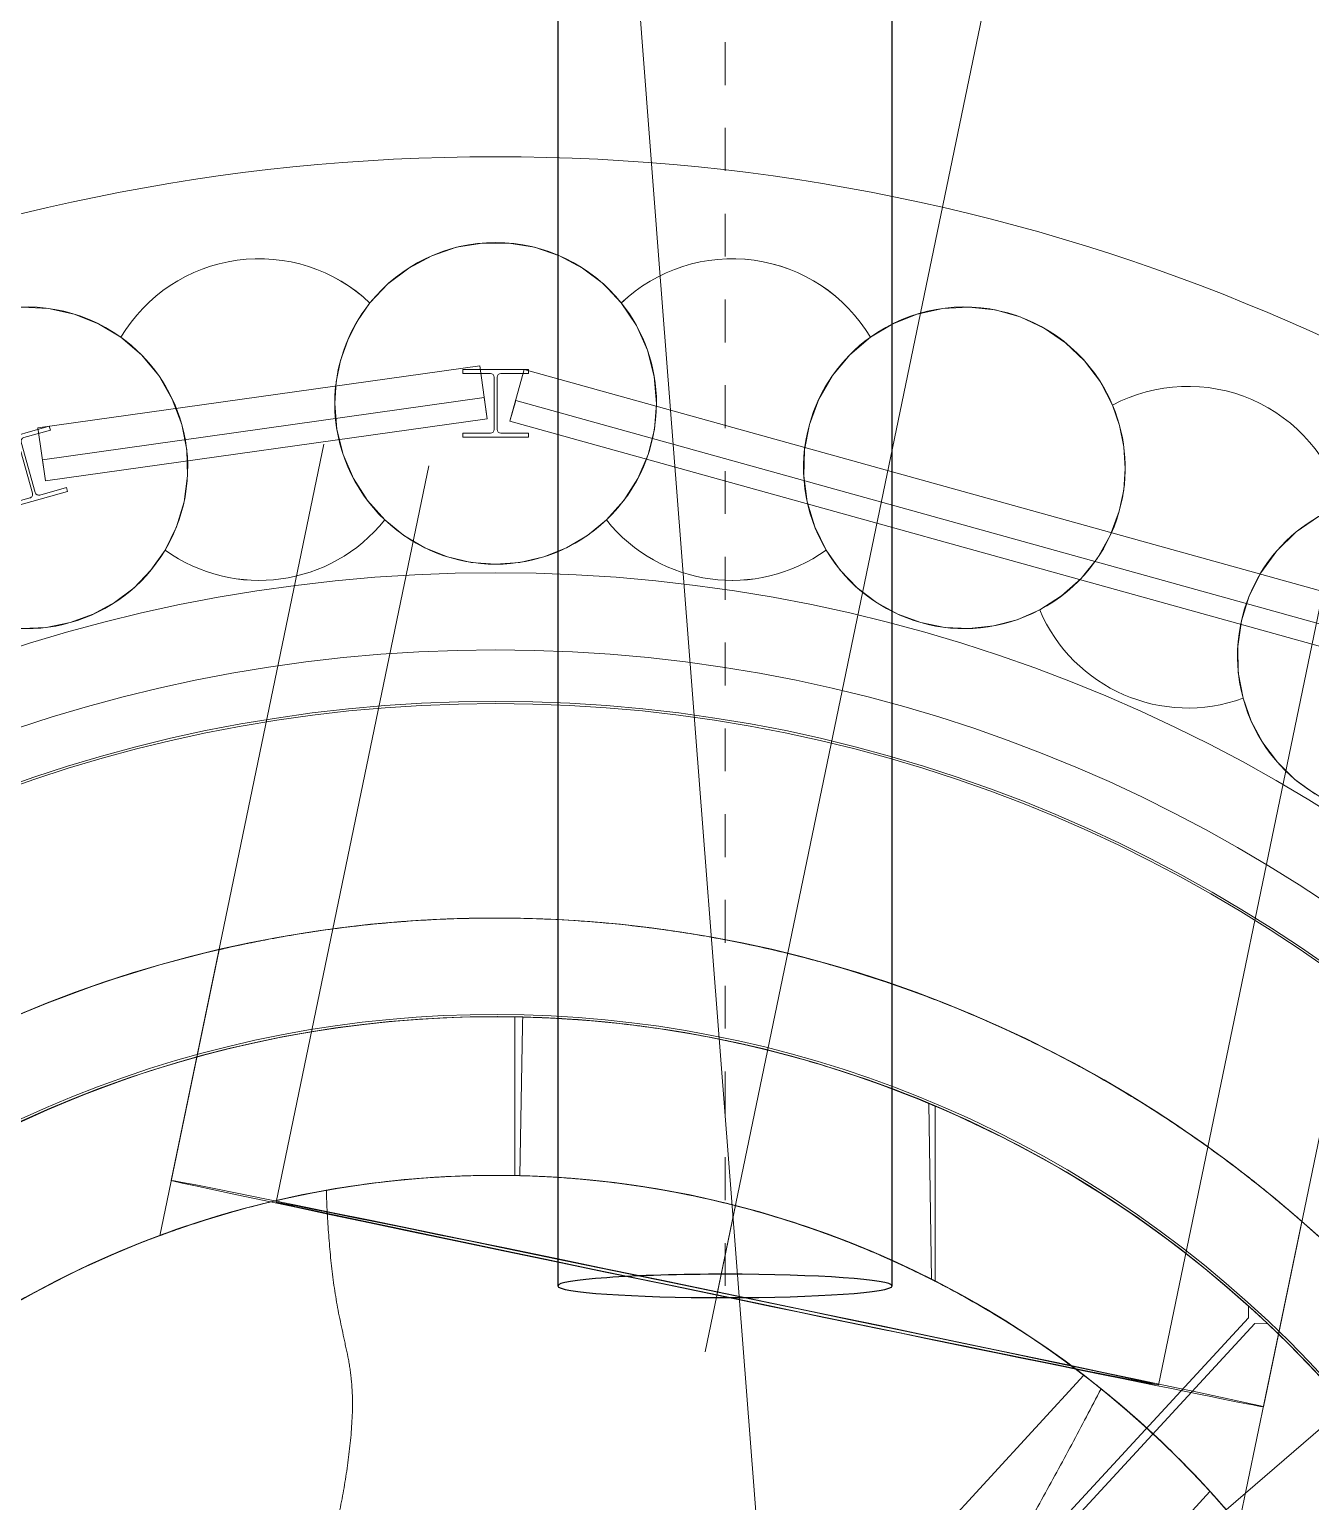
# Model space of a CAD drawing. Header units: metres. Extents: x 1753726 to 1755216, y 5920592 to 5921703.
# Drawn here: x 1755116.234 to 1755119.221, y 5921385.543 to 5921388.975 of the extents above; entities that cross this region are included whole.
import ezdxf

# ---------------------------------------------------------------- set-up
doc = ezdxf.new("R2010")
doc.units = ezdxf.units.M
for name, pattern in [('CENTER', [50.8, 31.75, -6.35, 6.35, -6.35]), ('Centre', [0.01, 0.006, -0.00125, 0.0015, -0.00125]), ('HIDDEN2', [4.7625, 3.175, -1.5875])]:
    doc.linetypes.add(name, pattern=pattern)
for name, color, linetype, lineweight in [('A-DETL-____-OTLN', 2, 'Continuous', 9), ('A-FLOR-____-OTLN', 9, 'Continuous', 9), ('A-WALL-____-OTLN', 2, 'Continuous', 9), ('M-HVAC-DUCT-CNTR', 70, 'Centre', 9), ('M-HVAC-DUCT-OTLN', 70, 'Continuous', 25), ('P-PIPE-____-CNTR', 1, 'CENTER', 9), ('P-PIPE-____-OTLN', 6, 'HIDDEN2', 18), ('S-BEAM-____-OTLN', 7, 'Continuous', 9), ('S-FNDN-____-OTLN', 7, 'Continuous', 9)]:
    doc.layers.add(name, color=color, linetype=linetype, lineweight=lineweight)

# ---------------------------------------------------------------- blocks, each defined once
blk = doc.blocks.new('308492-ARUP-TUTB-MOD-0001_rvt-1-X-ARUP-GL-HERNE_BAY_ALIGNMENT')
at = {"layer": 'P-PIPE-____-CNTR'}
blk.add_line((1755117.8377, 5921386.028), (1755121.094, 5921401.7349), dxfattribs=at)
blk.add_line((1755117.8377, 5921386.028), (1755121.094, 5921401.7349), dxfattribs=at)
at = {"layer": 'P-PIPE-____-OTLN'}
for p, q in [((1755119.821, 5921401.9988), (1755116.5647, 5921386.2918)), ((1755120.0658, 5921401.9481), (1755116.8095, 5921386.2411)), ((1755118.8658, 5921385.8148), (1755122.1221, 5921401.5218)), ((1755119.1106, 5921385.7641), (1755122.3669, 5921401.471))]:
    blk.add_line(p, q, dxfattribs=at)
for major_axis, start_param, end_param in [((-1.2729, 0.2639), 0, 1.570796), ((-1.2729, 0.2639), 4.712389, 6.283185), ((-1.0281, 0.2131), 3.14223, 6.283185), ((-1.0281, 0.2131), 0.000638, 3.141593), ((-1.2729, 0.2639), 1.570796, 3.141593), ((-1.2729, 0.2639), 3.141593, 4.712389)]:
    blk.add_ellipse((1755117.8377, 5921386.028), major_axis=major_axis, ratio=0.003077, start_param=start_param, end_param=end_param, dxfattribs=at)
blk = doc.blocks.new('308492-ARUP-STPW-MOD-1600_rvt-1-X-ARUP-GL-HERNE_BAY_ALIGNMENT')
at = {"layer": 'M-HVAC-DUCT-CNTR'}
blk.add_line((1755117.8557, 5921386.0458), (1755117.8557, 5921389.1094), dxfattribs=at)
blk.add_line((1755117.8557, 5921386.0458), (1755117.8557, 5921389.1094), dxfattribs=at)
at = {"layer": 'M-HVAC-DUCT-OTLN'}
for p, q in [((1755117.4657, 5921389.1094), (1755117.4657, 5921386.0458)), ((1755118.2457, 5921386.0458), (1755118.2457, 5921389.1094))]:
    blk.add_line(p, q, dxfattribs=at)
for start_param, end_param in [(1.570796, 3.141593), (0, 1.570796), (3.141593, 4.712389), (4.712389, 6.283185)]:
    blk.add_ellipse((1755117.8557, 5921386.0458), major_axis=(0.39, 0), ratio=0.069756, start_param=start_param, end_param=end_param, dxfattribs=at)
blk = doc.blocks.new('Arup_Beam_Steel I Section_UC_AU2 - 150UC30-4262500-X-ARUP-GL-HERNE_BAY_ALIGNMENT')
at = {"layer": 'S-BEAM-____-OTLN'}
for p, q in [((1755117.3975, 5921388.1826), (1755117.2445, 5921388.1826)), ((1755117.2445, 5921388.1826), (1755117.2445, 5921388.1732)), ((1755117.2445, 5921388.1732), (1755117.2445, 5921388.1826)), ((1755117.2445, 5921388.1826), (1755117.3975, 5921388.1826)), ((1755117.2445, 5921388.1732), (1755117.3088, 5921388.1732)), ((1755117.3088, 5921388.1732), (1755117.2445, 5921388.1732)), ((1755117.3177, 5921388.1643), (1755117.3177, 5921388.0429)), ((1755117.3177, 5921388.0429), (1755117.3177, 5921388.1643)), ((1755117.3243, 5921388.0429), (1755117.3243, 5921388.1643)), ((1755117.3243, 5921388.1643), (1755117.3243, 5921388.0429)), ((1755117.3332, 5921388.1732), (1755117.3975, 5921388.1732)), ((1755117.3975, 5921388.1732), (1755117.3332, 5921388.1732)), ((1755117.3975, 5921388.1732), (1755117.3975, 5921388.1826)), ((1755117.3975, 5921388.1826), (1755117.3975, 5921388.1732)), ((1755117.3088, 5921388.034), (1755117.2445, 5921388.034)), ((1755117.2445, 5921388.034), (1755117.2445, 5921388.0246)), ((1755117.2445, 5921388.0246), (1755117.2445, 5921388.034)), ((1755117.2445, 5921388.034), (1755117.3088, 5921388.034)), ((1755117.2445, 5921388.0246), (1755117.3975, 5921388.0246)), ((1755117.3975, 5921388.0246), (1755117.2445, 5921388.0246)), ((1755117.3975, 5921388.034), (1755117.3332, 5921388.034)), ((1755117.3332, 5921388.034), (1755117.3975, 5921388.034)), ((1755117.3975, 5921388.0246), (1755117.3975, 5921388.034)), ((1755117.3975, 5921388.034), (1755117.3975, 5921388.0246))]:
    blk.add_line(p, q, dxfattribs=at)
for centre, start, end in [((1755117.3088, 5921388.1643), 0, 90), ((1755117.3088, 5921388.1643), 0, 90), ((1755117.3332, 5921388.1643), 90, 180), ((1755117.3332, 5921388.1643), 90, 180), ((1755117.3088, 5921388.0429), 270, 0), ((1755117.3088, 5921388.0429), 270, 0), ((1755117.3332, 5921388.0429), 180, 270), ((1755117.3332, 5921388.0429), 180, 270)]:
    blk.add_arc(centre, 0.0089, start, end, dxfattribs=at)
blk = doc.blocks.new('Arup_Beam_Steel I Section_UC_AU2 - 150UC30-4262510-X-ARUP-GL-HERNE_BAY_ALIGNMENT')
at = {"layer": 'S-BEAM-____-OTLN'}
for p, q in [((1755116.2806, 5921388.0501), (1755116.1333, 5921388.0088)), ((1755116.1333, 5921388.0088), (1755116.2806, 5921388.0501)), ((1755116.2213, 5921388.0237), (1755116.2832, 5921388.041)), ((1755116.2832, 5921388.041), (1755116.2213, 5921388.0237)), ((1755116.2832, 5921388.041), (1755116.2806, 5921388.0501)), ((1755116.2806, 5921388.0501), (1755116.2832, 5921388.041)), ((1755116.1333, 5921388.0088), (1755116.1358, 5921387.9998)), ((1755116.1358, 5921387.9998), (1755116.1333, 5921388.0088)), ((1755116.1358, 5921387.9998), (1755116.1978, 5921388.0171)), ((1755116.1978, 5921388.0171), (1755116.1358, 5921387.9998)), ((1755116.2087, 5921388.0109), (1755116.2415, 5921387.894)), ((1755116.2415, 5921387.894), (1755116.2087, 5921388.0109)), ((1755116.2478, 5921387.8958), (1755116.2151, 5921388.0127)), ((1755116.2151, 5921388.0127), (1755116.2478, 5921387.8958)), ((1755116.1759, 5921387.8567), (1755116.3233, 5921387.8979)), ((1755116.3233, 5921387.8979), (1755116.1759, 5921387.8567)), ((1755116.3207, 5921387.907), (1755116.2588, 5921387.8896)), ((1755116.2588, 5921387.8896), (1755116.3207, 5921387.907)), ((1755116.3233, 5921387.8979), (1755116.3207, 5921387.907)), ((1755116.3207, 5921387.907), (1755116.3233, 5921387.8979)), ((1755116.2353, 5921387.8831), (1755116.1734, 5921387.8657)), ((1755116.1734, 5921387.8657), (1755116.2353, 5921387.8831)), ((1755116.1734, 5921387.8657), (1755116.1759, 5921387.8567)), ((1755116.1759, 5921387.8567), (1755116.1734, 5921387.8657))]:
    blk.add_line(p, q, dxfattribs=at)
for centre, major_axis, start_param, end_param in [((1755116.2002, 5921388.0085), (0.00477, 0.00751), 5.551804, 7.1226), ((1755116.2002, 5921388.0085), (0.00477, 0.00751), 5.551804, 7.1226), ((1755116.2237, 5921388.0151), (0.00486, 0.00745), 0.851041, 2.421837), ((1755116.2237, 5921388.0151), (0.00486, 0.00745), 0.851041, 2.421837), ((1755116.2329, 5921387.8916), (0.00486, 0.00745), 3.992633, 5.56343), ((1755116.2329, 5921387.8916), (0.00486, 0.00745), 3.992633, 5.56343), ((1755116.2564, 5921387.8982), (0.00486, 0.00745), 2.421837, 3.992633), ((1755116.2564, 5921387.8982), (0.00486, 0.00745), 2.421837, 3.992633)]:
    blk.add_ellipse(centre, major_axis=major_axis, ratio=1, start_param=start_param, end_param=end_param, dxfattribs=at)
blk = doc.blocks.new('308492-ARUP-STTW-MOD-0200_rvt-1-X-ARUP-GL-HERNE_BAY_ALIGNMENT')
at = {"layer": 'A-WALL-____-OTLN'}
for p, q in [((1755116.2542, 5921388.0464), (1755117.2841, 5921388.1912)), ((1755117.2841, 5921388.1912), (1755116.2542, 5921388.0464)), ((1755117.2841, 5921388.1912), (1755117.3015, 5921388.0674)), ((1755117.2841, 5921388.1912), (1755117.3015, 5921388.0674)), ((1755117.3544, 5921388.0623), (1755117.3879, 5921388.1827)), ((1755117.3879, 5921388.1827), (1755117.3544, 5921388.0623)), ((1755117.3879, 5921388.1827), (1755119.411, 5921387.6198)), ((1755119.411, 5921387.6198), (1755117.3879, 5921388.1827)), ((1755116.2646, 5921387.9722), (1755117.2945, 5921388.1169)), ((1755117.2945, 5921388.1169), (1755116.2646, 5921387.9722)), ((1755117.2945, 5921388.1169), (1755117.3015, 5921388.0674)), ((1755117.2945, 5921388.1169), (1755117.3015, 5921388.0674)), ((1755117.3544, 5921388.0623), (1755117.3678, 5921388.1105)), ((1755117.3678, 5921388.1105), (1755117.3544, 5921388.0623)), ((1755117.3678, 5921388.1105), (1755119.3909, 5921387.5475)), ((1755119.3909, 5921387.5475), (1755117.3678, 5921388.1105)), ((1755116.2716, 5921387.9227), (1755117.3015, 5921388.0674)), ((1755117.3015, 5921388.0674), (1755116.2716, 5921387.9227)), ((1755116.2716, 5921387.9227), (1755117.3015, 5921388.0674)), ((1755117.3015, 5921388.0674), (1755116.2716, 5921387.9227)), ((1755117.3544, 5921388.0623), (1755119.3775, 5921387.4994)), ((1755119.3775, 5921387.4994), (1755117.3544, 5921388.0623)), ((1755117.3544, 5921388.0623), (1755119.3775, 5921387.4994)), ((1755119.3775, 5921387.4994), (1755117.3544, 5921388.0623)), ((1755116.2716, 5921387.9227), (1755116.2542, 5921388.0464)), ((1755116.2542, 5921388.0464), (1755116.2716, 5921387.9227)), ((1755116.2716, 5921387.9227), (1755116.2646, 5921387.9722)), ((1755116.2646, 5921387.9722), (1755116.2716, 5921387.9227))]:
    blk.add_line(p, q, dxfattribs=at)
at = {"layer": 'S-BEAM-____-OTLN'}
for radius in [3.655, 3.655, 3.655, 3.655, 3.355, 3.355, 3.355, 3.355]:
    blk.add_arc((1755117.321, 5921384.0536), radius, 0, 180, dxfattribs=at)
at = {"layer": 'S-FNDN-____-OTLN', "flags": 128}
for points in [[(1755117.0279, 5921388.3376), (1755117.0698, 5921388.382), (1755117.1184, 5921388.4191), (1755117.1723, 5921388.4478), (1755117.2301, 5921388.4674), (1755117.2904, 5921388.4773), (1755117.3515, 5921388.4773), (1755117.4118, 5921388.4674), (1755117.4696, 5921388.4478), (1755117.5236, 5921388.4191), (1755117.5721, 5921388.382), (1755117.614, 5921388.3376)], [(1755117.614, 5921388.3376), (1755117.5721, 5921388.382), (1755117.5236, 5921388.4191), (1755117.4696, 5921388.4478), (1755117.4118, 5921388.4674), (1755117.3515, 5921388.4773), (1755117.2904, 5921388.4773), (1755117.2301, 5921388.4674), (1755117.1723, 5921388.4478), (1755117.1184, 5921388.4191), (1755117.0698, 5921388.382), (1755117.0279, 5921388.3376)], [(1755116.946, 5921388.1036), (1755116.9494, 5921388.154), (1755116.9595, 5921388.2034), (1755116.9762, 5921388.2511), (1755116.9991, 5921388.2961), (1755117.0279, 5921388.3376)], [(1755117.0279, 5921388.3376), (1755116.9991, 5921388.2961), (1755116.9762, 5921388.2511), (1755116.9595, 5921388.2034), (1755116.9494, 5921388.154), (1755116.946, 5921388.1036)], [(1755117.614, 5921388.3376), (1755117.6491, 5921388.2851), (1755117.6749, 5921388.2275), (1755117.6907, 5921388.1664), (1755117.696, 5921388.1036)], [(1755117.696, 5921388.1036), (1755117.6907, 5921388.1664), (1755117.6749, 5921388.2275), (1755117.6491, 5921388.2851), (1755117.614, 5921388.3376)], [(1755115.883, 5921388.0996), (1755115.9113, 5921388.1538), (1755115.9481, 5921388.2026), (1755115.9922, 5921388.2448), (1755116.0427, 5921388.2792), (1755116.098, 5921388.305), (1755116.1568, 5921388.3215), (1755116.2176, 5921388.3282), (1755116.2786, 5921388.325), (1755116.3382, 5921388.3119), (1755116.395, 5921388.2893), (1755116.4473, 5921388.2578)], [(1755116.4473, 5921388.2578), (1755116.395, 5921388.2893), (1755116.3382, 5921388.3119), (1755116.2786, 5921388.325), (1755116.2176, 5921388.3282), (1755116.1568, 5921388.3215), (1755116.098, 5921388.305), (1755116.0427, 5921388.2792), (1755115.9922, 5921388.2448), (1755115.9481, 5921388.2026), (1755115.9113, 5921388.1538), (1755115.883, 5921388.0996)], [(1755118.1946, 5921388.2578), (1755118.2469, 5921388.2893), (1755118.3037, 5921388.3119), (1755118.3634, 5921388.325), (1755118.4244, 5921388.3282), (1755118.4851, 5921388.3215), (1755118.5439, 5921388.305), (1755118.5993, 5921388.2792), (1755118.6497, 5921388.2448), (1755118.6939, 5921388.2026), (1755118.7306, 5921388.1538), (1755118.7589, 5921388.0996)], [(1755118.7589, 5921388.0996), (1755118.7306, 5921388.1538), (1755118.6939, 5921388.2026), (1755118.6497, 5921388.2448), (1755118.5993, 5921388.2792), (1755118.5439, 5921388.305), (1755118.4851, 5921388.3215), (1755118.4244, 5921388.3282), (1755118.3634, 5921388.325), (1755118.3037, 5921388.3119), (1755118.2469, 5921388.2893), (1755118.1946, 5921388.2578)], [(1755116.4473, 5921388.2578), (1755116.4952, 5921388.2167), (1755116.5356, 5921388.1682), (1755116.5673, 5921388.1137), (1755116.5894, 5921388.0545)], [(1755116.5894, 5921388.0545), (1755116.5673, 5921388.1137), (1755116.5356, 5921388.1682), (1755116.4952, 5921388.2167), (1755116.4473, 5921388.2578)], [(1755118.0525, 5921388.0545), (1755118.0746, 5921388.1137), (1755118.1063, 5921388.1682), (1755118.1467, 5921388.2167), (1755118.1946, 5921388.2578)], [(1755118.1946, 5921388.2578), (1755118.1467, 5921388.2167), (1755118.1063, 5921388.1682), (1755118.0746, 5921388.1137), (1755118.0525, 5921388.0545)], [(1755117.0626, 5921387.8318), (1755117.0221, 5921387.8771), (1755116.9894, 5921387.9283), (1755116.9655, 5921387.9841), (1755116.9509, 5921388.043), (1755116.946, 5921388.1036)], [(1755116.946, 5921388.1036), (1755116.9509, 5921388.043), (1755116.9655, 5921387.9841), (1755116.9894, 5921387.9283), (1755117.0221, 5921387.8771), (1755117.0626, 5921387.8318)], [(1755117.696, 5921388.1036), (1755117.691, 5921388.043), (1755117.6764, 5921387.9841), (1755117.6525, 5921387.9283), (1755117.6199, 5921387.8771), (1755117.5794, 5921387.8318)], [(1755117.5794, 5921387.8318), (1755117.6199, 5921387.8771), (1755117.6525, 5921387.9283), (1755117.6764, 5921387.9841), (1755117.691, 5921388.043), (1755117.696, 5921388.1036)], [(1755118.7589, 5921388.0996), (1755118.7755, 5921388.0519), (1755118.7854, 5921388.0024), (1755118.7886, 5921387.952), (1755118.7851, 5921387.9017), (1755118.7747, 5921387.8522)], [(1755118.7747, 5921387.8522), (1755118.7851, 5921387.9017), (1755118.7886, 5921387.952), (1755118.7854, 5921388.0024), (1755118.7755, 5921388.0519), (1755118.7589, 5921388.0996)], [(1755116.5894, 5921388.0545), (1755116.601, 5921387.9949), (1755116.6028, 5921387.9342), (1755116.5948, 5921387.8741), (1755116.5772, 5921387.8159), (1755116.5504, 5921387.7614)], [(1755116.5504, 5921387.7614), (1755116.5772, 5921387.8159), (1755116.5948, 5921387.8741), (1755116.6028, 5921387.9342), (1755116.601, 5921387.9949), (1755116.5894, 5921388.0545)], [(1755118.0915, 5921387.7614), (1755118.0647, 5921387.8159), (1755118.0471, 5921387.8741), (1755118.0391, 5921387.9342), (1755118.0409, 5921387.9949), (1755118.0525, 5921388.0545)], [(1755118.0525, 5921388.0545), (1755118.0409, 5921387.9949), (1755118.0391, 5921387.9342), (1755118.0471, 5921387.8741), (1755118.0647, 5921387.8159), (1755118.0915, 5921387.7614)], [(1755119.1049, 5921387.7088), (1755119.1421, 5921387.7598), (1755119.1873, 5921387.8038), (1755119.2393, 5921387.8396), (1755119.2965, 5921387.8662)], [(1755119.2965, 5921387.8662), (1755119.2393, 5921387.8396), (1755119.1873, 5921387.8038), (1755119.1421, 5921387.7598), (1755119.1049, 5921387.7088)], [(1755117.5794, 5921387.8318), (1755117.5352, 5921387.7958), (1755117.4862, 5921387.7669), (1755117.4333, 5921387.7458), (1755117.3778, 5921387.7329), (1755117.321, 5921387.7286), (1755117.2642, 5921387.7329), (1755117.2087, 5921387.7458), (1755117.1558, 5921387.7669), (1755117.1067, 5921387.7958), (1755117.0626, 5921387.8318)], [(1755117.0626, 5921387.8318), (1755117.1067, 5921387.7958), (1755117.1558, 5921387.7669), (1755117.2087, 5921387.7458), (1755117.2642, 5921387.7329), (1755117.321, 5921387.7286), (1755117.3778, 5921387.7329), (1755117.4333, 5921387.7458), (1755117.4862, 5921387.7669), (1755117.5352, 5921387.7958), (1755117.5794, 5921387.8318)], [(1755118.7747, 5921387.8522), (1755118.7537, 5921387.7952), (1755118.7237, 5921387.7424), (1755118.6856, 5921387.6952), (1755118.6403, 5921387.6547), (1755118.5892, 5921387.622)], [(1755118.5892, 5921387.622), (1755118.6403, 5921387.6547), (1755118.6856, 5921387.6952), (1755118.7237, 5921387.7424), (1755118.7537, 5921387.7952), (1755118.7747, 5921387.8522)], [(1755116.5504, 5921387.7614), (1755116.5176, 5921387.7148), (1755116.4782, 5921387.6738), (1755116.4329, 5921387.6391), (1755116.383, 5921387.6118), (1755116.3295, 5921387.5923), (1755116.2736, 5921387.5811), (1755116.2167, 5921387.5786), (1755116.1601, 5921387.5846), (1755116.105, 5921387.5992), (1755116.0528, 5921387.622)], [(1755116.0528, 5921387.622), (1755116.105, 5921387.5992), (1755116.1601, 5921387.5846), (1755116.2167, 5921387.5786), (1755116.2736, 5921387.5811), (1755116.3295, 5921387.5923), (1755116.383, 5921387.6118), (1755116.4329, 5921387.6391), (1755116.4782, 5921387.6738), (1755116.5176, 5921387.7148), (1755116.5504, 5921387.7614)], [(1755118.5892, 5921387.622), (1755118.5369, 5921387.5992), (1755118.4819, 5921387.5846), (1755118.4252, 5921387.5786), (1755118.3683, 5921387.5811), (1755118.3125, 5921387.5923), (1755118.2589, 5921387.6118), (1755118.209, 5921387.6391), (1755118.1637, 5921387.6738), (1755118.1243, 5921387.7148), (1755118.0915, 5921387.7614)], [(1755118.0915, 5921387.7614), (1755118.1243, 5921387.7148), (1755118.1637, 5921387.6738), (1755118.209, 5921387.6391), (1755118.2589, 5921387.6118), (1755118.3125, 5921387.5923), (1755118.3683, 5921387.5811), (1755118.4252, 5921387.5786), (1755118.4819, 5921387.5846), (1755118.5369, 5921387.5992), (1755118.5892, 5921387.622)], [(1755119.0633, 5921387.4161), (1755119.0522, 5921387.4758), (1755119.051, 5921387.5365), (1755119.0595, 5921387.5966), (1755119.0776, 5921387.6545), (1755119.1049, 5921387.7088)], [(1755119.1049, 5921387.7088), (1755119.0776, 5921387.6545), (1755119.0595, 5921387.5966), (1755119.051, 5921387.5365), (1755119.0522, 5921387.4758), (1755119.0633, 5921387.4161)], [(1755119.5049, 5921387.1475), (1755119.4485, 5921387.1397), (1755119.3915, 5921387.1405), (1755119.3353, 5921387.1499), (1755119.2812, 5921387.1677), (1755119.2304, 5921387.1935), (1755119.1842, 5921387.2268), (1755119.1434, 5921387.2666), (1755119.1092, 5921387.3121), (1755119.0823, 5921387.3623), (1755119.0633, 5921387.4161)], [(1755119.0633, 5921387.4161), (1755119.0823, 5921387.3623), (1755119.1092, 5921387.3121), (1755119.1434, 5921387.2666), (1755119.1842, 5921387.2268), (1755119.2304, 5921387.1935), (1755119.2812, 5921387.1677), (1755119.3353, 5921387.1499), (1755119.3915, 5921387.1405), (1755119.4485, 5921387.1397), (1755119.5049, 5921387.1475)]]:
    blk.add_lwpolyline(points, dxfattribs=at)
at = {"layer": 'S-FNDN-____-OTLN'}
for centre, radius, start, end in [((1755117.321, 5921384.0536), 4.625, 0, 180), ((1755117.321, 5921384.0536), 4.625, 0, 180), ((1755117.321, 5921388.1036), 0.375, 38.6089, 141.3911), ((1755117.321, 5921388.1036), 0.375, 38.6089, 141.3911), ((1755116.7695, 5921388.0658), 0.375, 46.435, 149.2171), ((1755116.7695, 5921388.0658), 0.375, 46.435, 149.2171), ((1755117.8724, 5921388.0658), 0.375, 30.7829, 133.565), ((1755117.8724, 5921388.0658), 0.375, 30.7829, 133.565), ((1755117.321, 5921388.1036), 0.375, 141.3911, 180), ((1755117.321, 5921388.1036), 0.375, 360, 38.6089), ((1755116.2283, 5921387.9534), 0.375, 54.2611, 157.0432), ((1755118.4136, 5921387.9534), 0.375, 22.9568, 125.7389), ((1755116.2283, 5921387.9534), 0.375, 15.6522, 54.2611), ((1755118.4136, 5921387.9534), 0.375, 125.7389, 164.3478), ((1755118.9345, 5921387.7683), 0.375, 15.1307, 117.9128), ((1755118.9345, 5921387.7683), 0.375, 15.1307, 117.9128), ((1755118.9345, 5921387.7683), 0.375, 15.1307, 117.9128), ((1755118.9345, 5921387.7683), 0.375, 15.1307, 117.9128), ((1755117.321, 5921388.1036), 0.375, 180, 226.435), ((1755117.321, 5921388.1036), 0.375, 313.565, 360), ((1755118.4136, 5921387.9534), 0.375, 344.3478, 22.9568), ((1755118.4136, 5921387.9534), 0.375, 344.3478, 22.9568), ((1755116.2283, 5921387.9534), 0.375, 329.2171, 15.6522), ((1755116.2283, 5921387.9534), 0.375, 329.2171, 15.6522), ((1755118.4136, 5921387.9534), 0.375, 164.3478, 210.7829), ((1755118.4136, 5921387.9534), 0.375, 164.3478, 210.7829), ((1755119.4253, 5921387.514), 0.375, 110.0867, 148.6957), ((1755119.4253, 5921387.514), 0.375, 110.0867, 148.6957), ((1755116.7695, 5921388.0658), 0.375, 234.2611, 321.3911), ((1755116.7695, 5921388.0658), 0.375, 234.2611, 321.3911), ((1755117.321, 5921388.1036), 0.375, 226.435, 313.565), ((1755118.4136, 5921387.9534), 0.375, 297.9128, 344.3478), ((1755118.4136, 5921387.9534), 0.375, 297.9128, 344.3478), ((1755116.2283, 5921387.9534), 0.375, 242.0872, 329.2171), ((1755116.2283, 5921387.9534), 0.375, 242.0872, 329.2171), ((1755118.4136, 5921387.9534), 0.375, 210.7829, 297.9128), ((1755118.4136, 5921387.9534), 0.375, 210.7829, 297.9128), ((1755119.4253, 5921387.514), 0.375, 148.6957, 195.1307), ((1755119.4253, 5921387.514), 0.375, 148.6957, 195.1307), ((1755118.9345, 5921387.7683), 0.375, 202.9568, 290.0867), ((1755118.9345, 5921387.7683), 0.375, 202.9568, 290.0867), ((1755117.321, 5921384.0536), 3.475, 0, 180), ((1755117.321, 5921384.0536), 3.475, 0, 180), ((1755119.4253, 5921387.514), 0.375, 195.1307, 282.2606), ((1755119.4253, 5921387.514), 0.375, 195.1307, 282.2606)]:
    blk.add_arc(centre, radius, start, end, dxfattribs=at)
for centre, major_axis, start_param, end_param in [((1755116.7695, 5921388.0658), (-0.1853, 0.326), 5.006066, 6.799952), ((1755116.7695, 5921388.0658), (-0.1853, 0.326), 5.006066, 6.799952), ((1755117.8724, 5921388.0658), (0.1578, 0.3402), 5.683844, 7.47773), ((1755117.8724, 5921388.0658), (0.1578, 0.3402), 5.683844, 7.47773), ((1755116.2283, 5921387.9534), (0.0706, 0.3683), 5.848815, 7.642702), ((1755117.321, 5921388.1036), (0, 0.375), 0.896943, 1.570796), ((1755117.321, 5921388.1036), (0, 0.375), 4.712389, 5.386242), ((1755118.4136, 5921387.9534), (-0.1151, 0.3569), 4.80118, 6.595066), ((1755116.2283, 5921387.9534), (0.0793, 0.3665), 5.198754, 5.872607), ((1755118.4136, 5921387.9534), (-0.1151, 0.3569), 0.311881, 0.985734), ((1755117.321, 5921388.1036), (0.375, 0), 3.141593, 3.952037), ((1755117.321, 5921388.1036), (0.375, 0), 5.472741, 6.283185), ((1755116.7695, 5921388.0658), (0.3523, 0.1285), 3.738854, 5.259558), ((1755116.7695, 5921388.0658), (0.3523, 0.1285), 3.738854, 5.259558), ((1755117.321, 5921388.1036), (0.375, 0), 3.952037, 5.472741), ((1755117.8724, 5921388.0658), (0.3569, 0.1151), 3.503565, 5.02427), ((1755117.8724, 5921388.0658), (-0.3553, 0.1201), 0.999835, 2.52054), ((1755117.8724, 5921388.0658), (0.3569, 0.1151), 3.503565, 5.02427), ((1755117.8724, 5921388.0658), (-0.3553, 0.1201), 0.999835, 2.52054), ((1755118.9345, 5921387.7683), (0.375, 0), 3.542264, 5.062968), ((1755118.9345, 5921387.7683), (0.375, 0), 3.542264, 5.062968)]:
    blk.add_ellipse(centre, major_axis=major_axis, ratio=1, start_param=start_param, end_param=end_param, dxfattribs=at)
at = {"layer": 'S-BEAM-____-OTLN'}
for name in ['Arup_Beam_Steel I Section_UC_AU2 - 150UC30-4262500-X-ARUP-GL-HERNE_BAY_ALIGNMENT', 'Arup_Beam_Steel I Section_UC_AU2 - 150UC30-4262510-X-ARUP-GL-HERNE_BAY_ALIGNMENT']:
    blk.add_blockref(name, (0, 0), dxfattribs=at)
blk = doc.blocks.new('308492-ARUP-STRW-MOD-1700_rvt-1-X-ARUP-GL-HERNE_BAY_ALIGNMENT')
at = {"layer": 'A-FLOR-____-OTLN'}
for p, q in [((1755117.7026, 5921388.4286), (1755117.2096, 5921394.7918)), ((1755117.2096, 5921394.7918), (1755117.7026, 5921388.4286)), ((1755117.9906, 5921384.7106), (1755117.7026, 5921388.4286)), ((1755117.7026, 5921388.4286), (1755117.9906, 5921384.7106))]:
    blk.add_line(p, q, dxfattribs=at)
blk = doc.blocks.new('MH02 BENCHING - MH02 BENCHING-4564264-X-ARUP-GL-HERNE_BAY_ALIGNMENT')
at = {"layer": 'A-FLOR-____-OTLN'}
for start, end in [(0, 180), (100.0966, 178.6749), (0, 51.1534)]:
    blk.add_arc((682.6362, 267.543), 2.25, start, end, dxfattribs=at)
for points, knots in [([(682.2417, 269.7582), (682.2467, 269.759), (682.2575, 269.7609), (682.283, 269.7652), (682.3372, 269.7735), (682.441, 269.786), (682.6019, 269.7951), (682.7607, 269.7913), (682.8977, 269.7786), (683.0039, 269.7636), (683.1119, 269.7431), (683.2197, 269.717), (683.3257, 269.6857), (683.4282, 269.6499), (683.5257, 269.6105), (683.6438, 269.5565), (683.7726, 269.4871), (683.8968, 269.4083), (683.975, 269.3518), (684.016, 269.3204), (684.0353, 269.3051), (684.0436, 269.2984), (684.0475, 269.2954)], [0, 0, 0, 0, 0.021277, 0.042553, 0.085106, 0.170213, 0.255319, 0.340426, 0.382979, 0.425532, 0.468085, 0.510638, 0.553191, 0.595745, 0.638298, 0.680851, 0.760638, 0.840426, 0.920213, 0.960106, 0.980053, 1, 1, 1, 1]), ([(682.2417, 269.7582), (682.2422, 269.7407), (682.2432, 269.7146), (682.2452, 269.6797), (682.2476, 269.6448), (682.2506, 269.61), (682.2543, 269.5753), (682.2575, 269.5494), (682.2613, 269.5235), (682.2654, 269.4977), (682.2701, 269.4719), (682.2756, 269.4462), (682.2798, 269.427), (682.2824, 269.4142), (682.2842, 269.4057), (682.2874, 269.3909), (682.2911, 269.3741), (682.2944, 269.3572), (682.2964, 269.3444), (682.2981, 269.3315), (682.3001, 269.3141), (682.3019, 269.2923), (682.3028, 269.2662), (682.3024, 269.2402), (682.3011, 269.2141), (682.2993, 269.188), (682.2967, 269.162), (682.2937, 269.136), (682.2901, 269.1101), (682.2848, 269.0755), (682.2772, 269.0326), (682.2667, 268.9812), (682.2483, 268.9019), (682.2188, 268.7954), (682.1736, 268.6631), (682.1292, 268.5553), (682.0891, 268.4712), (682.062, 268.4196), (682.0418, 268.3842), (682.03, 268.3642), (682.0209, 268.3493), (682.0117, 268.3345), (682.0022, 268.3198), (681.9926, 268.3051), (681.9828, 268.2907), (681.9728, 268.2764), (681.9626, 268.2621), (681.9523, 268.248), (681.9418, 268.234), (681.9311, 268.2202), (681.9203, 268.2065), (681.9093, 268.1928), (681.8981, 268.1794), (681.8868, 268.1661), (681.8753, 268.1529), (681.8636, 268.1398), (681.8518, 268.127), (681.8399, 268.1142), (681.8278, 268.1016), (681.8155, 268.0891), (681.8031, 268.0768), (681.7906, 268.0646), (681.7779, 268.0526), (681.765, 268.0407), (681.7521, 268.029), (681.739, 268.0174), (681.7258, 268.006), (681.7124, 267.9947), (681.6944, 267.9799), (681.6716, 267.9617), (681.6345, 267.9335), (681.568, 267.8864), (681.4687, 267.8253), (681.3645, 267.7732), (681.2785, 267.7373), (681.2129, 267.7137), (681.1462, 267.6933), (681.0786, 267.676), (681.0104, 267.6616), (680.9417, 267.6497), (680.8727, 267.6401), (680.8035, 267.6323), (680.7341, 267.6257), (680.6646, 267.6199), (680.595, 267.6144), (680.5373, 267.61), (680.4909, 267.6061), (680.4446, 267.6018), (680.4099, 267.5979), (680.3868, 267.595)], [-1, -1, -1, -1, -0.984375, -0.976562, -0.96875, -0.953125, -0.945312, -0.9375, -0.929688, -0.921875, -0.914062, -0.90625, -0.898438, -0.896484, -0.894531, -0.890625, -0.882812, -0.878906, -0.875, -0.871094, -0.867188, -0.859375, -0.851562, -0.84375, -0.835938, -0.828125, -0.820312, -0.8125, -0.804688, -0.796875, -0.78125, -0.765625, -0.75, -0.708333, -0.666667, -0.625, -0.604167, -0.583333, -0.572917, -0.567708, -0.5625, -0.557292, -0.552083, -0.546875, -0.541667, -0.536458, -0.53125, -0.526042, -0.520833, -0.515625, -0.510417, -0.505208, -0.5, -0.494792, -0.489583, -0.484375, -0.479167, -0.473958, -0.46875, -0.463542, -0.458333, -0.453125, -0.447917, -0.442708, -0.4375, -0.432292, -0.427083, -0.421875, -0.416667, -0.40625, -0.395833, -0.375, -0.333333, -0.291667, -0.270833, -0.25, -0.229167, -0.208333, -0.1875, -0.166667, -0.145833, -0.125, -0.104167, -0.083333, -0.0625, -0.041667, -0.03125, -0.020833, 0, 0, 0, 0]), ([(682.7357, 267.543), (682.7436, 267.5467), (682.759, 267.5554), (682.7809, 267.5719), (682.8015, 267.5909), (682.8209, 267.6117), (682.8347, 267.6279), (682.8438, 267.6389), (682.8498, 267.6462), (682.8575, 267.655), (682.867, 267.6652), (682.88, 267.6782), (682.8969, 267.6936), (682.9143, 267.7083), (682.9282, 267.7201), (682.9384, 267.7292), (682.9459, 267.7363), (682.9507, 267.7412), (682.9539, 267.7446), (682.9595, 267.7504), (682.9674, 267.7587), (682.9802, 267.7718), (682.9963, 267.7882), (683.0156, 267.8077), (683.0316, 267.8241), (683.0443, 267.8374), (683.0547, 267.8486), (683.066, 267.861), (683.0826, 267.8791), (683.1032, 267.9017), (683.1278, 267.9289), (683.152, 267.9564), (683.1759, 267.9843), (683.1998, 268.0122), (683.2234, 268.0402), (683.2468, 268.0685), (683.27, 268.097), (683.293, 268.1256), (683.3158, 268.1543), (683.3385, 268.1832), (683.3609, 268.2122), (683.3832, 268.2414), (683.4053, 268.2707), (683.4345, 268.3099), (683.4707, 268.3593), (683.5278, 268.4388), (683.5837, 268.5191), (683.6318, 268.59), (683.6591, 268.6306), (683.6794, 268.6612), (683.6996, 268.6918), (683.7197, 268.7224), (683.7397, 268.7532), (683.7594, 268.7841), (683.7789, 268.8151), (683.8047, 268.8567), (683.8364, 268.9091), (683.8731, 268.9726), (683.909, 269.0366), (683.9443, 269.1009), (683.9907, 269.187), (684.0249, 269.2519), (684.0475, 269.2954)], [-1, -1, -1, -1, -0.9875, -0.975, -0.9625, -0.95, -0.9375, -0.934375, -0.93125, -0.925, -0.91875, -0.9125, -0.9, -0.8875, -0.88125, -0.875, -0.86875, -0.867188, -0.865625, -0.8625, -0.85625, -0.85, -0.8375, -0.825, -0.8125, -0.80625, -0.8, -0.791667, -0.783333, -0.766667, -0.75, -0.733333, -0.716667, -0.7, -0.683333, -0.666667, -0.65, -0.633333, -0.616667, -0.6, -0.583333, -0.566667, -0.55, -0.533333, -0.5, -0.466667, -0.4, -0.366667, -0.35, -0.333333, -0.316667, -0.3, -0.283333, -0.266667, -0.25, -0.233333, -0.2, -0.166667, -0.133333, -0.1, -0.066667, 0, 0, 0, 0])]:
    blk.add_open_spline(points, degree=3, knots=knots, dxfattribs=at)
blk = doc.blocks.new('308492-ARUP-STPW-MOD-1900_rvt-1-X-ARUP-GL-HERNE_BAY_ALIGNMENT')
at = {"layer": 'A-DETL-____-OTLN'}
for p, q in [((1755117.8095, 5921385.8921), (1755117.881, 5921386.2372)), ((1755118.8389, 5921385.7144), (1755118.853, 5921385.7003))]:
    blk.add_line(p, q, dxfattribs=at)
at = {"layer": 'A-FLOR-____-OTLN'}
for p, q in [((1755119.0762, 5921385.9718), (1755115.5522, 5921382.1502)), ((1755115.5522, 5921382.1502), (1755119.0762, 5921385.9718)), ((1755119.0762, 5921385.9987), (1755119.0762, 5921385.9718)), ((1755119.0762, 5921385.9718), (1755119.0762, 5921385.9987)), ((1755115.5664, 5921382.136), (1755119.0908, 5921385.9582)), ((1755119.0908, 5921385.9582), (1755115.5664, 5921382.136)), ((1755119.0908, 5921385.9582), (1755119.1212, 5921385.9571)), ((1755119.1212, 5921385.9571), (1755119.0908, 5921385.9582))]:
    blk.add_line(p, q, dxfattribs=at)
for radius, start, end in [(3.35, 0, 180), (3.35, 0, 180), (2.62, 47.938, 226.6677), (2.62, 47.938, 226.6677), (2.62, 227.9569, 46.5976), (2.62, 227.9569, 46.5976)]:
    blk.add_arc((1755117.321, 5921384.0536), radius, start, end, dxfattribs=at)
at = {"layer": 'A-WALL-____-OTLN'}
for p, q in [((1755116.6762, 5921386.8297), (1755116.538, 5921386.1629)), ((1755117.3657, 5921386.6732), (1755117.3657, 5921386.3031)), ((1755118.3457, 5921386.0567), (1755118.3457, 5921386.4648)), ((1755119.0536, 5921385.489), (1755119.2002, 5921386.1962)), ((1755115.6603, 5921382.5355), (1755118.692, 5921385.8376)), ((1755118.692, 5921385.8376), (1755115.6603, 5921382.5355)), ((1755119.3043, 5921385.7655), (1755119.0242, 5921385.5238)), ((1755119.0242, 5921385.5238), (1755119.3043, 5921385.7655)), ((1755119.0242, 5921385.5238), (1755119.3043, 5921385.7655)), ((1755119.3043, 5921385.7655), (1755119.0242, 5921385.5238)), ((1755115.9553, 5921382.2654), (1755118.9862, 5921385.5666)), ((1755118.9862, 5921385.5666), (1755115.9553, 5921382.2654))]:
    blk.add_line(p, q, dxfattribs=at)
at = {"layer": 'A-WALL-____-OTLN', "flags": 128}
for points in [[(1755117.3838, 5921386.6507), (1755117.384, 5921386.6618), (1755117.3842, 5921386.6728)], [(1755117.3777, 5921386.3028), (1755117.3806, 5921386.4773), (1755117.3838, 5921386.6507)], [(1755118.3309, 5921386.4711), (1755118.3343, 5921386.2667), (1755118.3372, 5921386.061)]]:
    blk.add_lwpolyline(points, dxfattribs=at)
at = {"layer": 'A-WALL-____-OTLN'}
for radius, start, end in [(2.85, 0, 180), (2.85, 40.8, 180), (2.6252, 40.8, 220.8), (2.62, 40.8, 220.8), (2.62, 40.8, 220.8), (2.62, 40.8, 220.8), (2.62, 40.8, 220.8), (2.62, 40.8, 220.8), (2.62, 40.8, 220.8), (2.62, 40.8, 220.8), (2.62, 40.8, 220.8), (2.62, 40.8, 220.8), (2.62, 40.8, 220.8), (2.62, 40.8, 220.8), (2.62, 40.8, 220.8), (2.62, 40.8, 220.8), (2.62, 40.8, 220.8), (2.62, 88.6161, 220.8), (2.62, 40.8, 220.8), (2.62, 40.8, 220.8), (2.62, 88.6161, 220.8), (2.62, 67.3266, 88.6161), (2.62, 40.8, 67.3266), (2.62, 40.8, 67.3266), (2.25, 0, 180), (2.25, 40.8, 220.8), (2.25, 40.8, 220.8), (2.25, 40.8, 220.8), (2.25, 40.8, 220.8), (2.25, 40.8, 220.8), (2.25, 40.8, 220.8), (2.25, 40.8, 220.8), (2.25, 40.8, 220.8), (2.25, 40.8, 220.8), (2.25, 40.8, 220.8), (2.25, 40.8, 220.8), (2.25, 40.8, 220.8), (2.25, 40.8, 220.8), (2.25, 40.8, 220.8), (2.25, 40.8, 220.8), (2.25, 88.5555, 220.8), (2.25, 40.8, 220.8), (2.25, 52.4582, 220.8), (2.25, 88.5555, 220.8), (2.25, 63.1496, 88.5555), (2.25, 40.8, 63.1496), (2.25, 52.4582, 63.1496), (2.25, 42.2588, 52.4582), (2.25, 42.2588, 52.4582), (2.25, 42.2588, 52.4582), (2.25, 42.2588, 52.4582), (2.6252, 220.8, 40.8), (2.62, 220.8, 40.8), (2.62, 220.8, 40.8), (2.62, 220.8, 40.8), (2.62, 220.8, 40.8), (2.62, 220.8, 40.8), (2.62, 220.8, 40.8), (2.62, 220.8, 40.8), (2.62, 220.8, 40.8), (2.62, 220.8, 40.8), (2.62, 220.8, 40.8), (2.62, 220.8, 40.8), (2.62, 220.8, 40.8), (2.62, 220.8, 40.8), (2.62, 220.8, 40.8), (2.62, 220.8, 40.8), (2.62, 220.8, 40.8), (2.62, 220.8, 40.8), (2.62, 220.8, 40.8), (2.25, 40.8, 42.2588), (2.25, 40.8, 42.2588)]:
    blk.add_arc((1755117.321, 5921384.0536), radius, start, end, dxfattribs=at)
blk.add_ellipse((1755117.8579, 5921386.6546), major_axis=(-0.4922, 0.0184), ratio=0.003733, start_param=6.007919, end_param=6.011174, dxfattribs=at)
for points, knots in [([(1755116.6762, 5921386.8297), (1755116.6762, 5921386.8297), (1755116.6773, 5921386.8299), (1755116.6838, 5921386.8314), (1755116.6998, 5921386.8351), (1755116.7315, 5921386.842), (1755116.7896, 5921386.8539), (1755116.8902, 5921386.872), (1755117.0529, 5921386.8929), (1755117.254, 5921386.9056), (1755117.4492, 5921386.9027), (1755117.6151, 5921386.8893), (1755117.7429, 5921386.8732), (1755117.851, 5921386.8545), (1755117.9375, 5921386.8363), (1755117.9806, 5921386.8263), (1755118.0021, 5921386.821)], [0, 0, 0, 0, 0.030303, 0.060606, 0.121212, 0.181818, 0.242424, 0.363636, 0.484848, 0.613636, 0.742424, 0.806818, 0.871212, 0.935606, 0.967803, 1, 1, 1, 1]), ([(1755118.002, 5921386.821), (1755117.9615, 5921386.831), (1755117.8801, 5921386.8491), (1755117.7581, 5921386.8707), (1755117.6375, 5921386.8868), (1755117.4804, 5921386.901), (1755117.2941, 5921386.9061), (1755117.0907, 5921386.8964), (1755116.9165, 5921386.8762), (1755116.8038, 5921386.8566), (1755116.7385, 5921386.8435), (1755116.7028, 5921386.8358), (1755116.6847, 5921386.8316), (1755116.6774, 5921386.83), (1755116.6762, 5921386.8297), (1755116.6762, 5921386.8297)], [0, 0, 0, 0, 0.060606, 0.121212, 0.181818, 0.242424, 0.363636, 0.484848, 0.613636, 0.742424, 0.806818, 0.871212, 0.935606, 0.967803, 1, 1, 1, 1]), ([(1755119.2002, 5921386.1962), (1755119.2002, 5921386.1962), (1755119.1993, 5921386.197), (1755119.194, 5921386.2016), (1755119.1809, 5921386.2131), (1755119.1548, 5921386.2353), (1755119.1069, 5921386.2751), (1755119.0232, 5921386.3409), (1755118.8852, 5921386.4383), (1755118.7101, 5921386.5455), (1755118.5339, 5921386.6349), (1755118.3794, 5921386.7008), (1755118.2578, 5921386.7463), (1755118.1526, 5921386.7802), (1755118.0669, 5921386.8045), (1755118.0237, 5921386.8157), (1755118.002, 5921386.821)], [0, 0, 0, 0, 0.030303, 0.060606, 0.121212, 0.181818, 0.242424, 0.363636, 0.484848, 0.613636, 0.742424, 0.806818, 0.871212, 0.935606, 0.967803, 1, 1, 1, 1]), ([(1755118.0021, 5921386.821), (1755118.043, 5921386.8109), (1755118.1242, 5921386.789), (1755118.2434, 5921386.7511), (1755118.3586, 5921386.7089), (1755118.5056, 5921386.6478), (1755118.6747, 5921386.5646), (1755118.8531, 5921386.4594), (1755119.0013, 5921386.3574), (1755119.0951, 5921386.2846), (1755119.149, 5921386.2402), (1755119.1784, 5921386.2152), (1755119.1932, 5921386.2023), (1755119.1992, 5921386.1971), (1755119.2002, 5921386.1962), (1755119.2002, 5921386.1962)], [0, 0, 0, 0, 0.060606, 0.121212, 0.181818, 0.242424, 0.363636, 0.484848, 0.613636, 0.742424, 0.806818, 0.871212, 0.935606, 0.967803, 1, 1, 1, 1]), ([(1755117.3838, 5921386.6728), (1755117.3803, 5921386.6729), (1755117.3744, 5921386.673), (1755117.3665, 5921386.6732), (1755117.3641, 5921386.6732), (1755117.3733, 5921386.673), (1755117.3944, 5921386.6726), (1755117.4269, 5921386.6715), (1755117.47, 5921386.6695), (1755117.5227, 5921386.666), (1755117.5835, 5921386.6606), (1755117.6398, 5921386.6543), (1755117.6871, 5921386.6479), (1755117.7114, 5921386.6443), (1755117.7237, 5921386.6424)], [0, 0, 0, 0, 0.05, 0.1, 0.2, 0.3, 0.4, 0.5, 0.6, 0.7, 0.8, 0.9, 0.95, 1, 1, 1, 1]), ([(1755117.7237, 5921386.6424), (1755117.7364, 5921386.6404), (1755117.7619, 5921386.6363), (1755117.8136, 5921386.6271), (1755117.8787, 5921386.6139), (1755117.9556, 5921386.5959), (1755118.054, 5921386.5698), (1755118.1653, 5921386.5349), (1755118.2522, 5921386.5028), (1755118.2963, 5921386.4853), (1755118.3161, 5921386.4772), (1755118.3241, 5921386.4739), (1755118.3276, 5921386.4725)], [0, 0, 0, 0, 0.05, 0.1, 0.2, 0.3, 0.4, 0.6, 0.8, 0.9, 0.95, 1, 1, 1, 1]), ([(1755118.3276, 5921386.4725), (1755118.3308, 5921386.4711), (1755118.3364, 5921386.4688), (1755118.3442, 5921386.4655), (1755118.3471, 5921386.4643), (1755118.3423, 5921386.4663), (1755118.3354, 5921386.4692), (1755118.3309, 5921386.4711)], [0, 0, 0, 0, 0.142857, 0.285714, 0.571429, 0.785714, 1, 1, 1, 1]), ([(1755117.8802, 5921386.2329), (1755117.8407, 5921386.2431), (1755117.7612, 5921386.2612), (1755117.6416, 5921386.2817), (1755117.5233, 5921386.2955), (1755117.3688, 5921386.3053), (1755117.1853, 5921386.3027), (1755117.0206, 5921386.2849), (1755116.9032, 5921386.265), (1755116.796, 5921386.2426), (1755116.6999, 5921386.2169), (1755116.6221, 5921386.1926), (1755116.5742, 5921386.1761), (1755116.5496, 5921386.1672), (1755116.5397, 5921386.1636), (1755116.538, 5921386.1629), (1755116.538, 5921386.1629)], [0, 0, 0, 0, 0.058824, 0.117647, 0.176471, 0.235294, 0.352941, 0.470588, 0.529412, 0.588235, 0.705882, 0.779412, 0.852941, 0.926471, 0.963235, 1, 1, 1, 1]), ([(1755116.538, 5921386.1629), (1755116.538, 5921386.1629), (1755116.539, 5921386.1633), (1755116.5454, 5921386.1657), (1755116.5612, 5921386.1714), (1755116.5922, 5921386.1824), (1755116.6489, 5921386.2013), (1755116.7462, 5921386.2304), (1755116.8738, 5921386.26), (1755116.9914, 5921386.2799), (1755117.1183, 5921386.2961), (1755117.2669, 5921386.3053), (1755117.4359, 5921386.3022), (1755117.5821, 5921386.29), (1755117.7063, 5921386.2713), (1755117.8059, 5921386.2511), (1755117.8554, 5921386.2393), (1755117.8801, 5921386.233)], [0, 0, 0, 0, 0.029412, 0.058824, 0.117647, 0.176471, 0.235294, 0.352941, 0.470588, 0.529412, 0.588235, 0.705882, 0.779412, 0.852941, 0.926471, 0.963235, 1, 1, 1, 1]), ([(1755117.7237, 5921386.2672), (1755117.7112, 5921386.2695), (1755117.6866, 5921386.2738), (1755117.6384, 5921386.2813), (1755117.5813, 5921386.2888), (1755117.5196, 5921386.295), (1755117.4666, 5921386.299), (1755117.4235, 5921386.3013), (1755117.3928, 5921386.3025), (1755117.3737, 5921386.303), (1755117.3649, 5921386.3031), (1755117.3656, 5921386.3031), (1755117.3709, 5921386.303), (1755117.3752, 5921386.3029), (1755117.3777, 5921386.3028)], [0, 0, 0, 0, 0.052632, 0.105263, 0.210526, 0.315789, 0.421053, 0.526316, 0.631579, 0.723684, 0.815789, 0.907895, 0.953947, 1, 1, 1, 1]), ([(1755118.3276, 5921386.0658), (1755118.324, 5921386.0676), (1755118.316, 5921386.0716), (1755118.2961, 5921386.0813), (1755118.2646, 5921386.0963), (1755118.2172, 5921386.1176), (1755118.1431, 5921386.1487), (1755118.0545, 5921386.1817), (1755117.9564, 5921386.2124), (1755117.8795, 5921386.2336), (1755117.8142, 5921386.2491), (1755117.7622, 5921386.26), (1755117.7365, 5921386.2649), (1755117.7237, 5921386.2672)], [0, 0, 0, 0, 0.05, 0.1, 0.2, 0.3, 0.4, 0.6, 0.7, 0.8, 0.9, 0.95, 1, 1, 1, 1]), ([(1755117.8801, 5921386.233), (1755117.9202, 5921386.2227), (1755117.9997, 5921386.1999), (1755118.1159, 5921386.1596), (1755118.2278, 5921386.1139), (1755118.3699, 5921386.0467), (1755118.5323, 5921385.9537), (1755118.6712, 5921385.8553), (1755118.7675, 5921385.7777), (1755118.8323, 5921385.7211), (1755118.8893, 5921385.6674), (1755118.9426, 5921385.6139), (1755118.9893, 5921385.5637), (1755119.026, 5921385.5219), (1755119.0448, 5921385.4996), (1755119.0523, 5921385.4906), (1755119.0536, 5921385.489), (1755119.0536, 5921385.489)], [0, 0, 0, 0, 0.058824, 0.117647, 0.176471, 0.235294, 0.352941, 0.470588, 0.529412, 0.588235, 0.647059, 0.705882, 0.779412, 0.852941, 0.926471, 0.963235, 1, 1, 1, 1]), ([(1755119.0536, 5921385.489), (1755119.0536, 5921385.489), (1755119.0528, 5921385.49), (1755119.0479, 5921385.4958), (1755119.0359, 5921385.5102), (1755119.0122, 5921385.5378), (1755118.9688, 5921385.5864), (1755118.8933, 5921385.6652), (1755118.7918, 5921385.7581), (1755118.6956, 5921385.8357), (1755118.5895, 5921385.914), (1755118.4613, 5921385.9961), (1755118.3093, 5921386.0766), (1755118.1733, 5921386.1377), (1755118.0537, 5921386.182), (1755117.9552, 5921386.2128), (1755117.9053, 5921386.2265), (1755117.8802, 5921386.2329)], [0, 0, 0, 0, 0.029412, 0.058824, 0.117647, 0.176471, 0.235294, 0.352941, 0.470588, 0.529412, 0.588235, 0.705882, 0.779412, 0.852941, 0.926471, 0.963235, 1, 1, 1, 1]), ([(1755118.3372, 5921386.061), (1755118.3395, 5921386.0598), (1755118.3432, 5921386.0579), (1755118.3468, 5921386.0561), (1755118.3446, 5921386.0572), (1755118.3367, 5921386.0613), (1755118.3309, 5921386.0642), (1755118.3276, 5921386.0658)], [0, 0, 0, 0, 0.166667, 0.333333, 0.666667, 0.833333, 1, 1, 1, 1])]:
    blk.add_open_spline(points, degree=3, knots=knots, dxfattribs=at)
at = {"layer": 'A-FLOR-____-OTLN'}
blk.add_blockref('MH02 BENCHING - MH02 BENCHING-4564264-X-ARUP-GL-HERNE_BAY_ALIGNMENT', (1754434.6848, 5921116.5106), dxfattribs=at)

msp = doc.modelspace()

# ---------------------------------------------------------------- block references
for name in ['308492-ARUP-TUTB-MOD-0001_rvt-1-X-ARUP-GL-HERNE_BAY_ALIGNMENT', '308492-ARUP-STPW-MOD-1600_rvt-1-X-ARUP-GL-HERNE_BAY_ALIGNMENT', '308492-ARUP-STRW-MOD-1700_rvt-1-X-ARUP-GL-HERNE_BAY_ALIGNMENT', '308492-ARUP-STTW-MOD-0200_rvt-1-X-ARUP-GL-HERNE_BAY_ALIGNMENT', '308492-ARUP-STPW-MOD-1900_rvt-1-X-ARUP-GL-HERNE_BAY_ALIGNMENT']:
    msp.add_blockref(name, (0, 0))

doc.saveas('drawing.dxf')
